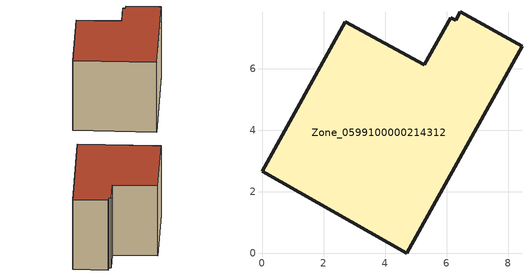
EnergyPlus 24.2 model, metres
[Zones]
Zone_0599100000214312
 floor ground (C_G): 5.28,6.13 6.13,7.66 6.3,7.58 6.45,7.86 8.45,6.74 4.7,0 0,2.67 2.71,7.53 z0.03
 wall outside (C_F): 2.71,7.53 0,2.67 4.7,0 8.45,6.74 6.45,7.86 6.3,7.58 6.13,7.66 5.28,6.13 2.71,7.53 z0.03:5.09
 roof outside (C_R): 6.13,7.66 5.28,6.13 2.71,7.53 0,2.67 4.7,0 8.45,6.74 6.45,7.86 6.3,7.58 z5.09
[BUILDING]
Pand.0599100000214312: North Axis=0; Terrain=City; Loads Convergence Tolerance Value=0.04; Temperature Convergence Tolerance Value=0.4; Solar Distribution=FullExterior; Maximum Number of Warmup Days=25; Minimum Number of Warmup Days=1
[Site:Location]
Rotterdam.The.Hague.AP_ZH_NLD Design_Conditions: Latitude=51.96; Longitude=4.45; Time Zone=1; Elevation=-4.5
[SITE:GROUNDTEMPERATURE:BUILDINGSURFACE]
18, 18, 18, 18, 18, 18, 18, 18, 18, 18, 18, 18
[MATERIAL] Thermal Absorptance=0.9; Solar Absorptance=0.7; Visible Absorptance=0.7
Name | Roughness | Thickness | Conductivity | Density | Specific Heat
G.TI.1946 | MediumSmooth | 0.15 | 1 | 540 | 1210
F.TI.1946 | Rough | 0.3 | 0.857143 | 1920 | 840
R.TI.1946 | MediumRough | 0.2 | 0.1 | 1500 | 1000
[CONSTRUCTION]
C_G: G.TI.1946
C_F: F.TI.1946
C_R: R.TI.1946
[ZONE]
Zone_0599100000214312: Type=1; Multiplier=1; Ceiling Height=Autocalculate; Volume=Autocalculate; Floor Area=autocalculate; Part of Total Floor Area=Yes
[ZONEINFILTRATION:DESIGNFLOWRATE]
Infil_Zone_0599100000214312: Zone or ZoneList or Space or SpaceList=Zone_0599100000214312; Schedule=AlwaysOn; Design Flow Rate Calculation Method=Flow/Area; Flow Rate per Floor Area=0.003; Constant Term Coefficient=1; Temperature Term Coefficient=0; Velocity Term Coefficient=0; Velocity Squared Term Coefficient=0
[HVACTEMPLATE:ZONE:IDEALLOADSAIRSYSTEM]
Zone_0599100000214312: Maximum Heating Supply Air Temperature=50; Minimum Cooling Supply Air Temperature=13; Maximum Heating Supply Air Humidity Ratio=0.0156; Minimum Cooling Supply Air Humidity Ratio=0.0077; Heating Limit=NoLimit; Cooling Limit=NoLimit; Dehumidification Control Type=ConstantSensibleHeatRatio; Cooling Sensible Heat Ratio=0.7; Dehumidification Setpoint=60; Humidification Control Type=None; Humidification Setpoint=30; Outdoor Air Method=None; Outdoor Air Flow Rate per Person=0.00944; Outdoor Air Flow Rate per Zone Floor Area=0; Outdoor Air Flow Rate per Zone=0; Demand Controlled Ventilation Type=None; Outdoor Air Economizer Type=NoEconomizer; Heat Recovery Type=None; Sensible Heat Recovery Effectiveness=0.7; Latent Heat Recovery Effectiveness=0.65
[ZONECONTROL:THERMOSTAT]
ThermostatControl_Zone_0599100000214312: Zone or ZoneList=Zone_0599100000214312; Control Type Schedule=DualSetpointControlType; Control 1=Thermostat_Zone_0599100000214312; Temperature Difference Between Cutout And Setpoint=0
[THERMOSTATSETPOINT:DUALSETPOINT]
Thermostat_Zone_0599100000214312: Heating Setpoint Temperature Schedule=HeatingSetpoint_Zone_0599100000214312; Cooling Setpoint Temperature Schedule=CoolingSetpoint_Zone_0599100000214312
[SCHEDULE:COMPACT]
HeatingSetpoint_Zone_0599100000214312: Through: 12/31, For: AllDays, Until: 24:00, 21
CoolingSetpoint_Zone_0599100000214312: Through: 12/31, For: AllDays, Until: 24:00, 24
DualSetpointControlType: Through: 12/31, For: AllDays, Until: 24:00, 4
AlwaysOn: Through: 12/31, For: AllDays, Until: 24:00, 1
